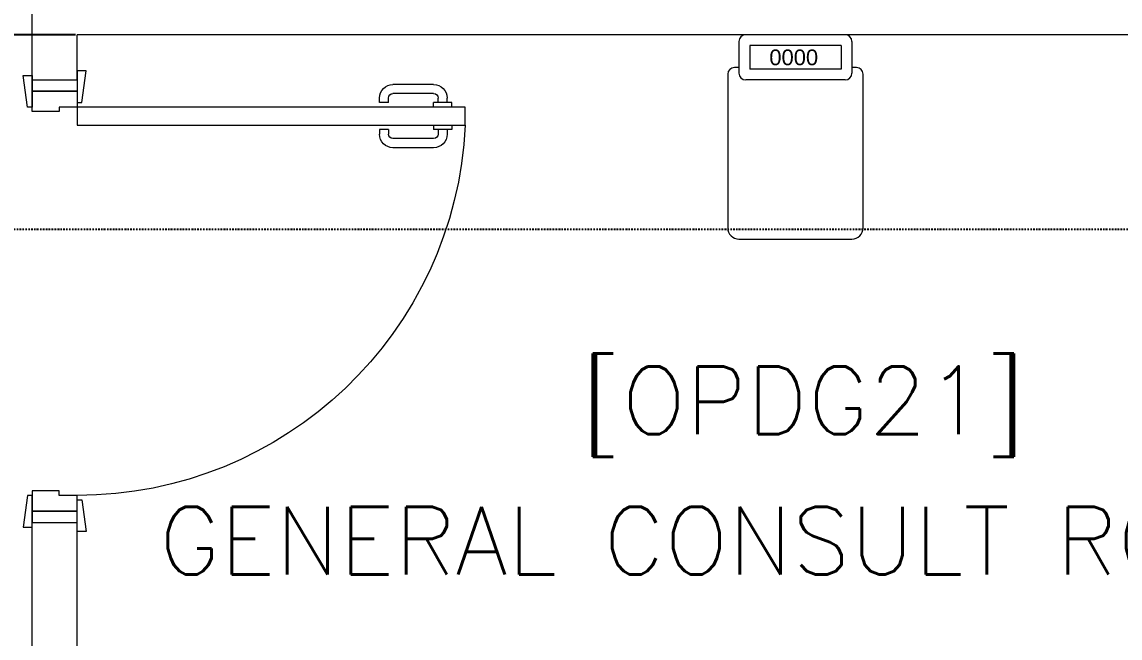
# Model space of a CAD drawing. Header units: inches. Extents: x -12418 to 57169, y -29325 to 19878.
# Drawn here: x 19575 to 22007, y -11393 to -10029 of the extents above; entities that cross this region are included whole.
import ezdxf

# ---------------------------------------------------------------- set-up
doc = ezdxf.new("R2010")
doc.units = ezdxf.units.IN
doc.header["$LTSCALE"] = 25
doc.header["$MEASUREMENT"] = 0
doc.linetypes.add('DASHDOT', pattern=[25.4, 12.7, -6.35, 0, -6.35])
doc.layers.get('0').update_dxf_attribs({"color": 8})
doc.layers.get('Defpoints').update_dxf_attribs({"color": 8})
for name, color, linetype, lineweight in [('00-Ground Floor$0$72_EGR_BASE_TEXT', 252, 'Continuous', 5), ('00-Ground Floor$0$LOADING', 253, 'Continuous', 5), ('00-Ground Floor$0$Walls', 251, 'Continuous', 5), ('00-Ground Floor$0$Wooden Joinery', 251, 'Continuous', 5), ('E-LITE-CLNG-CNDT', 6, 'DASHDOT', 35), ('T-DATA-CLNG-COND', 51, 'DASHDOT', 25), ('T-DATA-DIM', 251, 'DASHDOT', 25), ('T-DATA-DIM @ 100', 251, 'DASHDOT', 25)]:
    doc.layers.add(name, color=color, linetype=linetype, lineweight=lineweight)
doc.styles.add('00-Ground Floor$0$SIMPLEX', font='SIMPLEX.shx', dxfattribs={"height": 150})
doc.styles.add('00-Ground Floor$0$Standard', font='arial.ttf')
doc.styles.add('DC_Simplex', font='SIMPLEX.shx', dxfattribs={"width": 0.7})
doc.dimstyles.new('DevCad-MM', dxfattribs={"dimscale": 0.01, "dimtxt": 2, "dimasz": 2, "dimexe": 1, "dimexo": 1, "dimgap": 0.6, "dimtad": 1, "dimdec": 0, "dimrnd": 10, "dimzin": 1, "dimdsep": 46, "dimtxsty": 'DC_Simplex', "dimblk1": 'OBLIQUE', "dimblk2": 'OBLIQUE', "dimsah": 1, "dimcen": 3, "dimclrd": 256, "dimclre": 256, "dimclrt": 45, "dimadec": 0, "dimazin": 0, "dimtfac": 1, "dimtdec": 0, "dimtix": 1, "dimtmove": 2, "dimatfit": 2, "dimldrblk": 'OBLIQUE', "dimfxl": 1, "dimtolj": 1, "dimtzin": 0, "dimarcsym": 0})

# ---------------------------------------------------------------- blocks, each defined once
blk = doc.blocks.new('00-Ground Floor$0$A$C72370EFE')
at = {"layer": '00-Ground Floor$0$Wooden Joinery'}
for p, q in [((-0.01, -0.04), (-0.02, -0.04)), ((-0.01, -0.03), (-0.01, -0.07)), ((0, -0.03), (-0.01, -0.03)), ((0.04, -0.03), (0.05, -0.03)), ((0.05, -0.03), (0.05, -0.07)), ((0.05, -0.04), (0.06, -0.04)), ((-0.05, -0.07), (-0.05, -0.16)), ((-0.03, -0.07), (-0.03, -0.16)), ((-0.01, -0.06), (-0.02, -0.06)), ((0, -0.07), (-0.01, -0.07)), ((0.04, -0.07), (0.05, -0.07)), ((0.05, -0.06), (0.06, -0.06)), ((0.07, -0.07), (0.07, -0.16)), ((0.09, -0.07), (0.09, -0.16)), ((-0.01, -0.17), (-0.02, -0.17)), ((-0.01, -0.17), (-0.01, -0.19)), ((0.05, -0.17), (0.06, -0.17)), ((0.05, -0.17), (0.05, -0.19)), ((-0.01, -0.19), (-0.02, -0.19)), ((0.05, -0.19), (0.06, -0.19))]:
    blk.add_line(p, q, dxfattribs=at)
for centre, radius, start, end in [((-0.02, -0.07), 0.03, 90, 180), ((0.06, -0.07), 0.03, 0, 90), ((-0.02, -0.07), 0.01, 90, 180), ((0.06, -0.07), 0.01, 0, 90), ((-0.02, -0.16), 0.03, 180, 270), ((-0.02, -0.16), 0.01, 180, 270), ((0.06, -0.16), 0.01, 270, 0), ((0.06, -0.16), 0.03, 270, 0)]:
    blk.add_arc(centre, radius, start, end, dxfattribs=at)
blk = doc.blocks.new('00-Ground Floor$0$A$C5DAD61B4')
at = {"layer": '00-Ground Floor$0$Wooden Joinery'}
for points in [[(80, 959.1), (80, 969.1), (10, 979.1), (10, 959.1)], [(940, 959.1), (940, 969.1), (1010, 979.1), (1010, 959.1)], [(70, 859.1), (70, 849.1), (0, 839.1), (0, 859.1)], [(120, 859.1), (120, 0), (80, 0), (80, 859.1)], [(950, 859.1), (950, 849.1), (1020, 839.1), (1020, 859.1)]]:
    blk.add_lwpolyline(points, close=True, dxfattribs=at)
for points in [[(45, 859.1), (45, 959.1), (20, 959.1), (20, 859.1), (45, 859.1)], [(45, 859.1), (80, 859.1), (80, 899.1), (90, 899.1), (90, 959.1), (45, 959.1), (45, 859.1)], [(975, 859.1), (940, 859.1), (940, 899.1), (930, 899.1), (930, 959.1), (975, 959.1), (975, 859.1)], [(975, 859.1), (975, 959.1), (1000, 959.1), (1000, 859.1), (975, 859.1)]]:
    blk.add_lwpolyline(points, dxfattribs=at)
blk.add_arc((80, 859.1), 860, 272.666, 0, dxfattribs=at)
at = {"layer": '00-Ground Floor$0$Wooden Joinery', "xscale": 999.9999999998854, "yscale": 999.9999999998854, "zscale": 999.9999999998854, "rotation": 180}
blk.add_blockref('00-Ground Floor$0$A$C72370EFE', (120, 0), dxfattribs=at)
blk = doc.blocks.new('00-Ground Floor$0$HF13461A-P')
at = {"layer": '00-Ground Floor$0$LOADING'}
for p, q in [((0.2579, 0.4503), (0.0379, 0.4503)), ((0.0229, 0.4353), (0.0229, 0.3653)), ((0.2493, 0.4266), (0.0466, 0.4266)), ((0.0466, 0.4266), (0.0466, 0.3739)), ((0.2493, 0.4266), (0.2493, 0.3739)), ((0.2729, 0.4353), (0.2729, 0.3653)), ((0.0229, 0.3778), (0.0129, 0.3778)), ((0.2493, 0.3739), (0.0466, 0.3739)), ((0.2829, 0.3778), (0.2729, 0.3778)), ((-0.0021, 0.3628), (-0.0021, 0.0228)), ((0.2579, 0.3503), (0.0379, 0.3503)), ((0.2979, 0.0228), (0.2979, 0.3628)), ((0.0229, -0.0022), (0.2729, -0.0022))]:
    blk.add_line(p, q, dxfattribs=at)
for centre, radius, start, end in [((0.0379, 0.4353), 0.015, 90, 180), ((0.2579, 0.4353), 0.015, 0, 90), ((0.0129, 0.3628), 0.015, 90, 180), ((0.0379, 0.3653), 0.015, 180, 270), ((0.2579, 0.3653), 0.015, 270, 0), ((0.2829, 0.3628), 0.015, 0, 90), ((0.0229, 0.0228), 0.025, 180, 270), ((0.2729, 0.0228), 0.025, 270, 0)]:
    blk.add_arc(centre, radius, start, end, dxfattribs=at)
at = {"layer": '00-Ground Floor$0$LOADING', "style": '00-Ground Floor$0$Standard'}
blk.add_text('0000', height=0.03477, dxfattribs=at).set_placement((0.0901, 0.3829))
blk = doc.blocks.new('00-Ground Floor')
at = {"layer": '00-Ground Floor$0$Walls'}
for p, q in [((19597.7, -10157.4, 0), (19597.7, -7537.4, 0)), ((19697.7, -10157.4, 0), (19697.7, -10057.4, 0)), ((23849.5, -10057.4, 0), (19697.7, -10057.4, 0)), ((19597.7, -10157.4, 0), (19697.7, -10157.4, 0)), ((19597.7, -12867.4, 0), (19597.7, -11137.4, 0)), ((19597.7, -11137.4, 0), (19697.7, -11137.4, 0)), ((19697.7, -12797.4, 0), (19697.7, -11137.4, 0))]:
    blk.add_line(p, q, dxfattribs=at)
at = {"layer": '00-Ground Floor$0$LOADING', "lineweight": 0, "xscale": 1000, "yscale": 1000, "zscale": 1000}
blk.add_blockref('00-Ground Floor$0$HF13461A-P', (21140.1, -10507.7, 0), dxfattribs=at)
at = {"layer": '00-Ground Floor$0$Wooden Joinery', "xscale": -1, "rotation": 90}
blk.add_blockref('00-Ground Floor$0$A$C5DAD61B4', (20556.8, -10137.4, 0), dxfattribs=at)
at = {"layer": '00-Ground Floor$0$72_EGR_BASE_TEXT', "char_height": 150, "attachment_point": 2, "style": '00-Ground Floor$0$SIMPLEX'}
for s, insert in [('[OPDG21]', (21305.4, -10791.7, 0)), ('GENERAL CONSULT ROOM (5)', (21364.3, -11102.3))]:
    blk.add_mtext(s, dxfattribs=dict(at, insert=insert))
blk = doc.blocks.new('_OBLIQUE')
at = {"color": 0, "linetype": 'ByBlock'}
blk.add_line((-0.5, -0.5), (0.5, 0.5), dxfattribs=at)
blk = doc.blocks.new('*D150')
at = {"layer": 'Defpoints', "color": 0, "transparency": 16777216}
for p in [(19450.1, -10057.4), (19794.1, -10057.4, 0), (19697.7, -12165.8, 0)]:
    blk.add_point(p, dxfattribs=at)
at = {"layer": 'T-DATA-DIM', "lineweight": -2, "transparency": 16777216}
for p, q in [((19694.1, -10057.4), (19350.1, -10057.4)), ((19450.1, -12165.8), (19450.1, -10057.4)), ((19597.7, -12165.8), (19350.1, -12165.8))]:
    blk.add_line(p, q, dxfattribs=at)
at = {"layer": 'T-DATA-DIM', "lineweight": -2, "transparency": 16777216, "xscale": 200, "yscale": 200, "zscale": 200}
for p, rotation in [((19450.1, -10057.4), 90), ((19450.1, -12165.8), 270)]:
    blk.add_blockref('_OBLIQUE', p, dxfattribs=dict(at, rotation=rotation))
at = {"layer": 'T-DATA-DIM', "color": 45, "transparency": 16777216, "insert": (19290.1, -11111.6), "char_height": 200, "attachment_point": 5, "rotation": 90, "style": 'DC_Simplex'}
blk.add_mtext('\\A1;2110', dxfattribs=at)
blk = doc.blocks.new('*D152')
at = {"layer": 'Defpoints', "color": 0, "transparency": 16777216}
for p in [(19697.7, -9005.8, 0), (19450.1, -9957.4), (19697.7, -9957.4, 0)]:
    blk.add_point(p, dxfattribs=at)
at = {"layer": 'T-DATA-DIM', "lineweight": -2, "transparency": 16777216}
for p, q in [((19597.7, -9005.8), (19350.1, -9005.8)), ((19450.1, -9005.8), (19450.1, -9957.4)), ((19597.7, -9957.4), (19350.1, -9957.4))]:
    blk.add_line(p, q, dxfattribs=at)
at = {"layer": 'T-DATA-DIM', "lineweight": -2, "transparency": 16777216, "xscale": 200, "yscale": 200, "zscale": 200}
for p, rotation in [((19450.1, -9005.8), 90), ((19450.1, -9957.4), 270)]:
    blk.add_blockref('_OBLIQUE', p, dxfattribs=dict(at, rotation=rotation))
at = {"layer": 'T-DATA-DIM', "color": 45, "transparency": 16777216, "insert": (19290.1, -9481.6), "char_height": 200, "attachment_point": 5, "rotation": 90, "style": 'DC_Simplex'}
blk.add_mtext('\\A1;950', dxfattribs=at)

msp = doc.modelspace()

# ---------------------------------------------------------------- linework, layer by layer
at = {"layer": 'T-DATA-CLNG-COND', "ltscale": 0.01, "elevation": 0}
msp.add_lwpolyline([(23546.4, -10488.1), (17997.7, -10488.6)], dxfattribs=at)

# ---------------------------------------------------------------- block references
at = {"layer": 'E-LITE-CLNG-CNDT'}
msp.add_blockref('00-Ground Floor', (0, 0), dxfattribs=at)

# ---------------------------------------------------------------- dimensions: what is measured, and where the dimension line sits
at = {"layer": 'T-DATA-DIM @ 100'}
for base, p1, p2, picture, middle in [((19450.1, -9957.4), (19697.7, -9005.8, 0), (19697.7, -9957.4, 0), '*D152', (19290.1, -9481.6)), ((19450.1, -10057.4), (19697.7, -12165.8, 0), (19794.1, -10057.4, 0), '*D150', (19290.1, -11111.6))]:
    dim = msp.add_linear_dim(base=base, p1=p1, p2=p2, angle=90, dimstyle='DevCad-MM', override={"dimscale": 100, "dimtix": 1, "dimtofl": 1, "dimtmove": 2, "dimatfit": 2}, dxfattribs=at)
    dim.commit()
    dim.dimension.update_dxf_attribs({"geometry": picture, "text_midpoint": middle})

doc.saveas('drawing.dxf')
